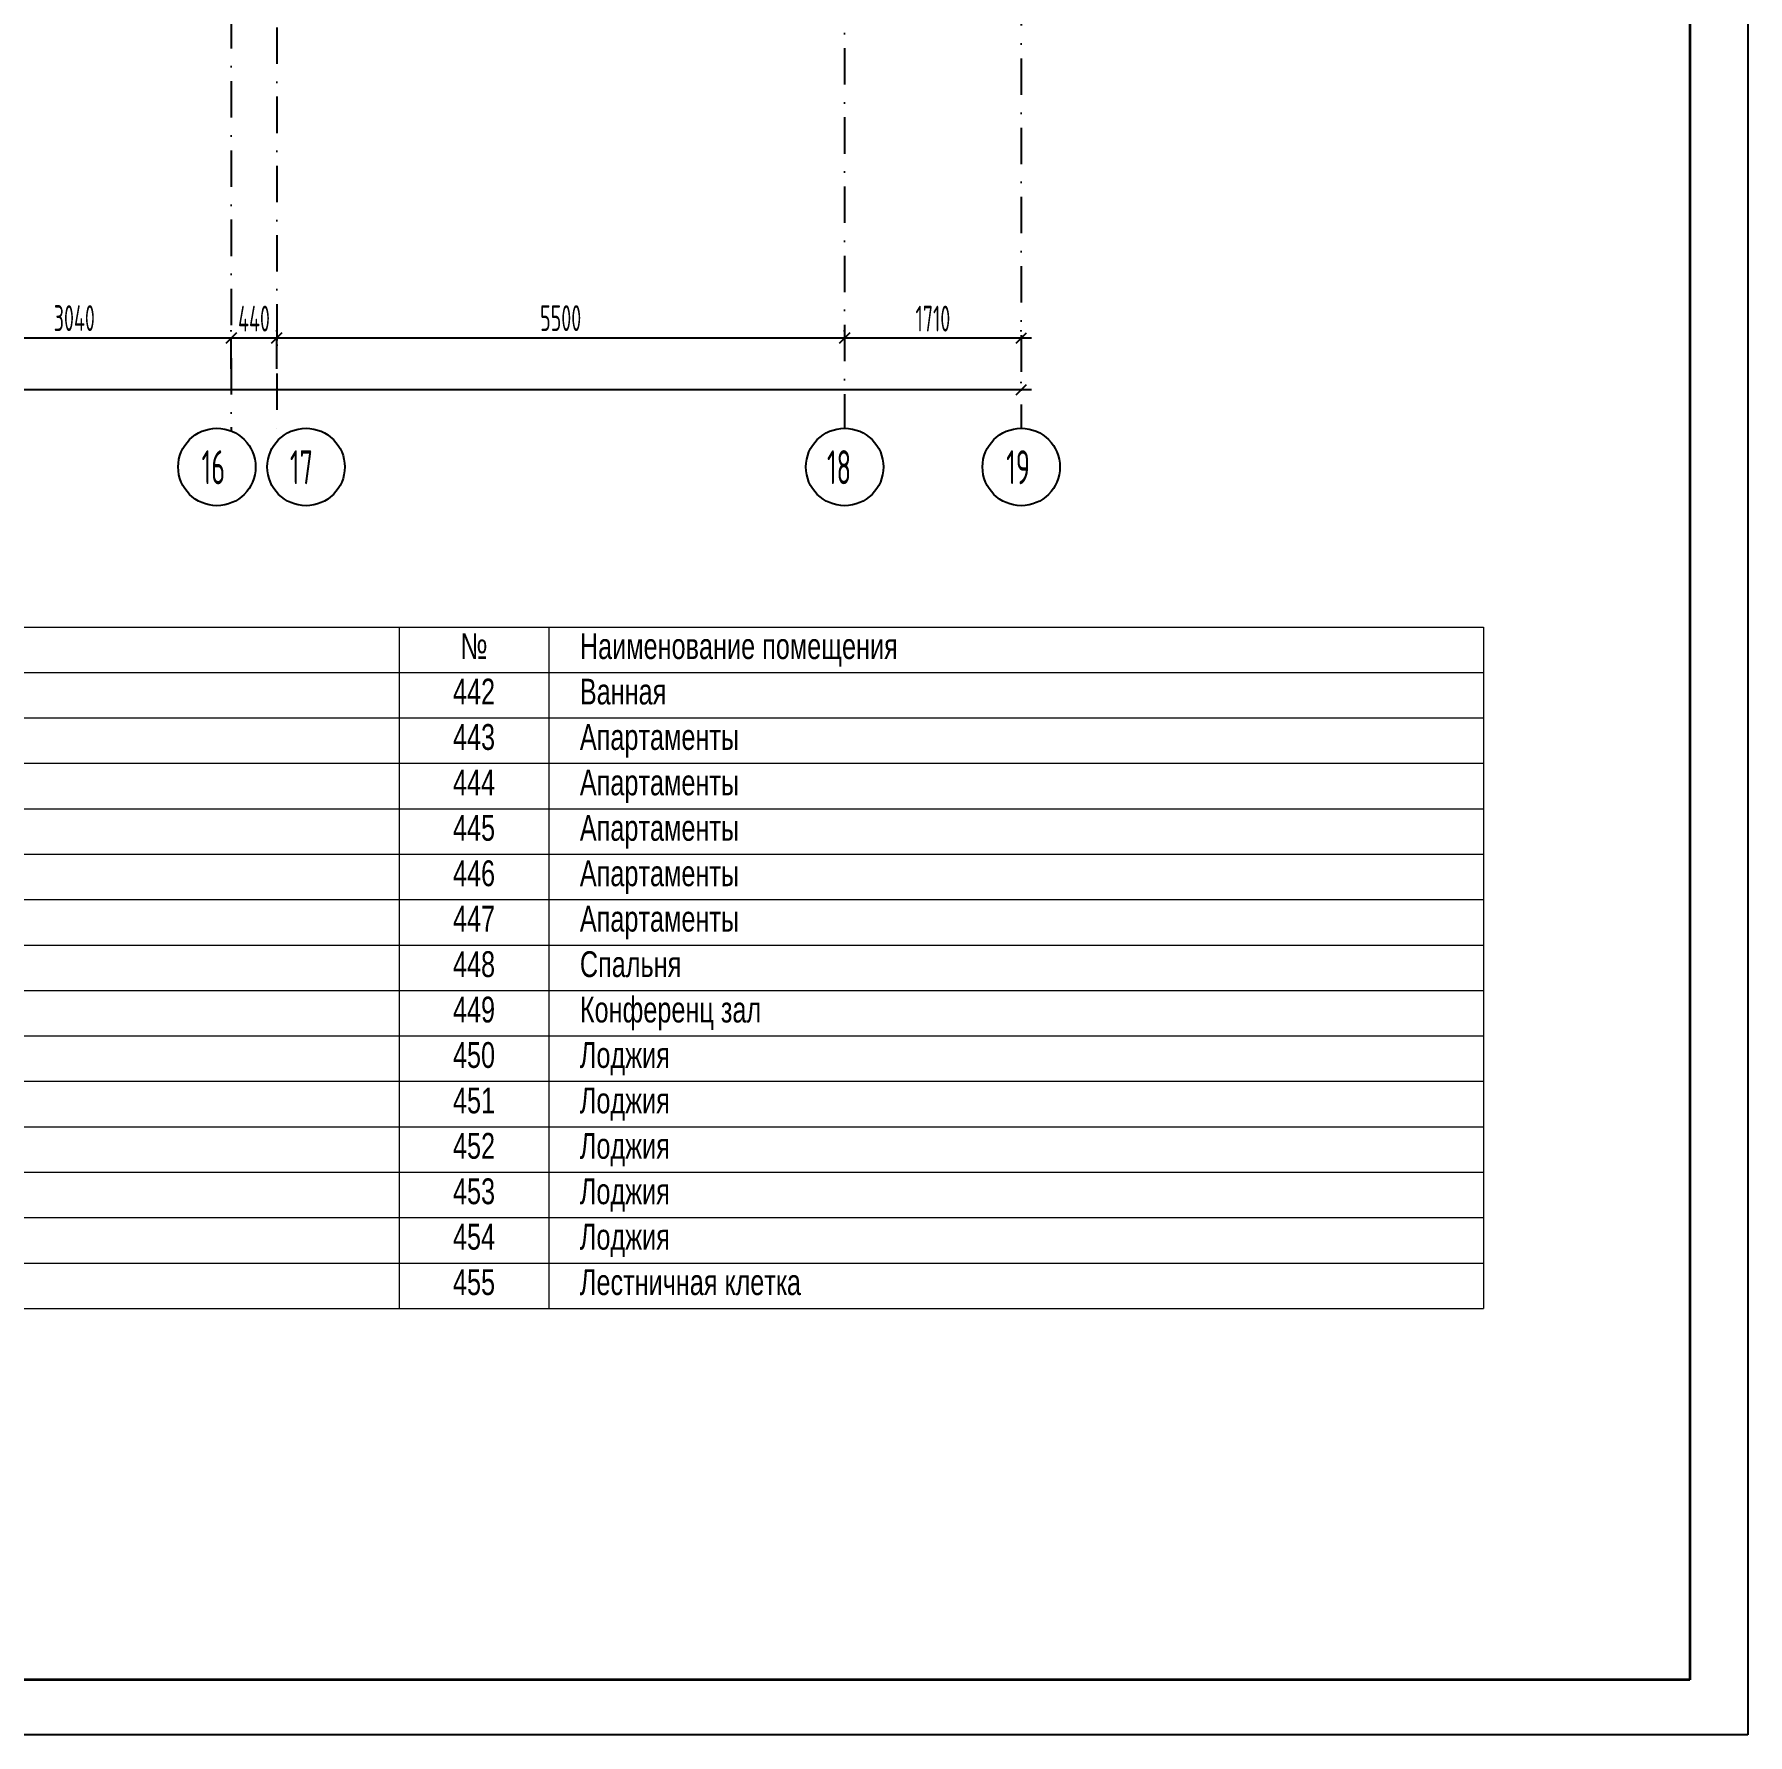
# Model space of a CAD drawing. Extents: x -1560602 to 321118, y -2308202 to -430103.
# Drawn here: x -1493034 to -1476440, y -2308202 to -2291733 of the extents above; entities that cross this region are included whole.
import ezdxf
from ezdxf.enums import TextEntityAlignment as Align

# ---------------------------------------------------------------- set-up
doc = ezdxf.new("R2010")
doc.units = 0
doc.header["$MEASUREMENT"] = 0
doc.header["$PDSIZE"] = -5
doc.linetypes.add('Dot & Dashed', pattern=[670.277762, 352.777767, -176.388884, 0, -141.111112])
doc.linetypes.add('Штрихпунктирная', pattern=[0.670278, 0.352778, -0.176389, 0, -0.141111])
doc.layers.get('0').update_dxf_attribs({"color": 255, "linetype": 'CONTINUOUS'})
doc.layers.get('Defpoints').update_dxf_attribs({"linetype": 'CONTINUOUS'})
doc.layers.add('Оси', color=253, linetype='Dot & Dashed')
doc.layers.add('РАЗМЕРЫ', color=255, linetype='CONTINUOUS')
doc.layers.add('Экспликация помещений', color=7, linetype='Continuous', lineweight=18)
doc.styles.add('2', font='arial.ttf', dxfattribs={"height": 2})
doc.styles.add('GOST 2.304', font='CS_Gost2304.shx', dxfattribs={"width": 0.7})
doc.styles.get("Standard").update_dxf_attribs({"font": 'spds.shx', "width": 0.7, "height": 250})
doc.styles.add('СГЕНЕРИР_СТИЛЬ_1', font='')
doc.styles.get('СГЕНЕРИР_СТИЛЬ_1').set_extended_font_data('GOST_type_A')
doc.dimstyles.new('SPDS', dxfattribs={"dimscale": 100, "dimtxt": 2.5, "dimasz": 1, "dimexe": 0.75, "dimexo": 0.625, "dimtad": 1, "dimdec": 0, "dimtxsty": 'GOST 2.304', "dimblk": 'OBLIQUE', "dimcen": 2.5, "dimdle": 1, "dimadec": 0, "dimazin": 2, "dimtfac": 0.75, "dimtdec": 0, "dimtmove": 0, "dimatfit": 0, "dimfxl": 1, "dimtolj": 1, "dimarcsym": 1})

# ---------------------------------------------------------------- blocks, each defined once
blk = doc.blocks.new('ARROWHEAD_6')
at = {"color": 0, "linetype": 'Continuous', "lineweight": 0}
for p, q in [((0, 0), (-1, 0)), ((-0.5, -0.5), (0.5, 0.5))]:
    blk.add_line(p, q, dxfattribs=at)
blk = doc.blocks.new('_Oblique')
at = {"color": 0, "linetype": 'ByBlock', "lineweight": -2}
blk.add_line((-0.5, -0.5), (0.5, 0.5), dxfattribs=at)
blk = doc.blocks.new('*D210')
at = {"layer": 'Defpoints', "color": 0, "transparency": 16777216}
for p in [(-1494166, -2294674), (-1491126, -2294674), (-1491126, -2294674)]:
    blk.add_point(p, dxfattribs=at)
at = {"layer": 'РАЗМЕРЫ', "color": 0, "lineweight": -2, "transparency": 16777216}
for p, q in [((-1494266, -2294674), (-1491026, -2294674)), ((-1491126, -2294612), (-1491126, -2294599)), ((-1494166, -2294737), (-1494166, -2294749))]:
    blk.add_line(p, q, dxfattribs=at)
at = {"layer": 'РАЗМЕРЫ', "color": 0, "lineweight": -2, "transparency": 16777216, "xscale": 100, "yscale": 100, "zscale": 100, "rotation": 180}
blk.add_blockref('_Oblique', (-1494166, -2294674), dxfattribs=at)
at = {"layer": 'РАЗМЕРЫ', "color": 0, "lineweight": -2, "transparency": 16777216, "xscale": 100, "yscale": 100, "zscale": 100}
blk.add_blockref('_Oblique', (-1491126, -2294674), dxfattribs=at)
at = {"layer": 'РАЗМЕРЫ', "color": 0, "transparency": 16777216, "insert": (-1492646, -2294482), "char_height": 250, "attachment_point": 5}
blk.add_mtext('\\A1;3040', dxfattribs=at)
blk = doc.blocks.new('*D211')
at = {"layer": 'Defpoints', "color": 0, "transparency": 16777216}
for p in [(-1491126, -2294676), (-1490686, -2294674), (-1490686, -2294674)]:
    blk.add_point(p, dxfattribs=at)
at = {"layer": 'РАЗМЕРЫ', "color": 0, "lineweight": -2, "transparency": 16777216}
for p, q in [((-1491226, -2294674), (-1490586, -2294674)), ((-1491126, -2294613), (-1491126, -2294599)), ((-1490686, -2294737), (-1490686, -2294749))]:
    blk.add_line(p, q, dxfattribs=at)
at = {"layer": 'РАЗМЕРЫ', "color": 0, "lineweight": -2, "transparency": 16777216, "xscale": 100, "yscale": 100, "zscale": 100, "rotation": 180}
blk.add_blockref('_Oblique', (-1491126, -2294674), dxfattribs=at)
at = {"layer": 'РАЗМЕРЫ', "color": 0, "lineweight": -2, "transparency": 16777216, "xscale": 100, "yscale": 100, "zscale": 100}
blk.add_blockref('_Oblique', (-1490686, -2294674), dxfattribs=at)
at = {"layer": 'РАЗМЕРЫ', "color": 0, "transparency": 16777216, "insert": (-1490906, -2294487), "char_height": 250, "attachment_point": 5}
blk.add_mtext('\\A1;440', dxfattribs=at)
blk = doc.blocks.new('*D212')
at = {"layer": 'Defpoints', "color": 0, "transparency": 16777216}
for p in [(-1490686, -2294674), (-1485186, -2294655), (-1485186, -2294674)]:
    blk.add_point(p, dxfattribs=at)
at = {"layer": 'РАЗМЕРЫ', "color": 0, "lineweight": -2, "transparency": 16777216}
for p, q in [((-1490786, -2294674), (-1485086, -2294674)), ((-1490686, -2294612), (-1490686, -2294599)), ((-1485186, -2294717), (-1485186, -2294749))]:
    blk.add_line(p, q, dxfattribs=at)
at = {"layer": 'РАЗМЕРЫ', "color": 0, "lineweight": -2, "transparency": 16777216, "xscale": 100, "yscale": 100, "zscale": 100, "rotation": 180}
blk.add_blockref('_Oblique', (-1490686, -2294674), dxfattribs=at)
at = {"layer": 'РАЗМЕРЫ', "color": 0, "lineweight": -2, "transparency": 16777216, "xscale": 100, "yscale": 100, "zscale": 100}
blk.add_blockref('_Oblique', (-1485186, -2294674), dxfattribs=at)
at = {"layer": 'РАЗМЕРЫ', "color": 0, "transparency": 16777216, "insert": (-1487936, -2294482), "char_height": 250, "attachment_point": 5}
blk.add_mtext('\\A1;5500', dxfattribs=at)
blk = doc.blocks.new('*D213')
at = {"layer": 'Defpoints', "color": 0, "transparency": 16777216}
for p in [(-1485186, -2294674), (-1483476, -2294674), (-1483476, -2294674)]:
    blk.add_point(p, dxfattribs=at)
at = {"layer": 'РАЗМЕРЫ', "color": 0, "lineweight": -2, "transparency": 16777216}
for p, q in [((-1485286, -2294674), (-1483376, -2294674)), ((-1485186, -2294612), (-1485186, -2294599)), ((-1483476, -2294612), (-1483476, -2294599))]:
    blk.add_line(p, q, dxfattribs=at)
at = {"layer": 'РАЗМЕРЫ', "color": 0, "lineweight": -2, "transparency": 16777216, "xscale": 100, "yscale": 100, "zscale": 100, "rotation": 180}
blk.add_blockref('_Oblique', (-1485186, -2294674), dxfattribs=at)
at = {"layer": 'РАЗМЕРЫ', "color": 0, "lineweight": -2, "transparency": 16777216, "xscale": 100, "yscale": 100, "zscale": 100}
blk.add_blockref('_Oblique', (-1483476, -2294674), dxfattribs=at)
at = {"layer": 'РАЗМЕРЫ', "color": 0, "transparency": 16777216, "insert": (-1484331, -2294487), "char_height": 250, "attachment_point": 5}
blk.add_mtext('\\A1;1710', dxfattribs=at)
blk = doc.blocks.new('*D214')
at = {"layer": 'Defpoints', "color": 0, "transparency": 16777216}
for p in [(-1551726, -2295174), (-1483476, -2295174), (-1483476, -2295174)]:
    blk.add_point(p, dxfattribs=at)
at = {"layer": 'РАЗМЕРЫ', "color": 0, "lineweight": -2, "transparency": 16777216}
for p, q in [((-1551826, -2295174), (-1483376, -2295174)), ((-1551726, -2295111), (-1551726, -2295099)), ((-1483476, -2295111), (-1483476, -2295099))]:
    blk.add_line(p, q, dxfattribs=at)
at = {"layer": 'РАЗМЕРЫ', "color": 0, "lineweight": -2, "transparency": 16777216, "xscale": 100, "yscale": 100, "zscale": 100, "rotation": 180}
blk.add_blockref('_Oblique', (-1551726, -2295174), dxfattribs=at)
at = {"layer": 'РАЗМЕРЫ', "color": 0, "lineweight": -2, "transparency": 16777216, "xscale": 100, "yscale": 100, "zscale": 100}
blk.add_blockref('_Oblique', (-1483476, -2295174), dxfattribs=at)
at = {"layer": 'РАЗМЕРЫ', "color": 0, "transparency": 16777216, "insert": (-1517601, -2294972), "char_height": 250, "attachment_point": 5}
blk.add_mtext('\\A1;68250', dxfattribs=at)

msp = doc.modelspace()

# ---------------------------------------------------------------- linework, layer by layer
at = {"color": 0, "lineweight": 35, "ltscale": 100}
for p, q in [((-1477001.6, -2235044.1), (-1477001.6, -2307671.1)), ((-1477001.6, -2307671.1), (-1558501.6, -2307671.1))]:
    msp.add_line(p, q, dxfattribs=at)
at = {"layer": 'Defpoints', "color": 0, "linetype": 'Continuous', "ltscale": 100}
for p, q in [((-1476440.2, -2234544.1), (-1476440.2, -2308202.4)), ((-1476440.2, -2308202.4), (-1560601.6, -2308202.4))]:
    msp.add_line(p, q, dxfattribs=at)
at = {"layer": 'Оси', "color": 0, "linetype": 'Штрихпунктирная', "lineweight": -3, "ltscale": 1000}
for p, q in [((-1491125.7, -2249953.9), (-1491125.7, -2295575.6)), ((-1485185.7, -2252313.9), (-1485185.7, -2295548.9)), ((-1483475.7, -2268503.9), (-1483475.7, -2295548.9)), ((-1490685.7, -2270213.9), (-1490685.7, -2295678.9))]:
    msp.add_line(p, q, dxfattribs=at)
at = {"layer": 'Оси', "color": 0, "linetype": 'Continuous'}
for p, q in [((-1494165.6, -2294674.4), (-1491125.9, -2294674.4)), ((-1491125.7, -2294973.8), (-1491125.7, -2294674.2)), ((-1491125.7, -2294973.8), (-1491125.7, -2294674.2)), ((-1491125.6, -2294674.4), (-1490685.9, -2294674.4)), ((-1490685.7, -2294973.8), (-1490685.7, -2294674.2)), ((-1490685.7, -2294973.8), (-1490685.7, -2294674.2)), ((-1490685.6, -2294674.4), (-1485185.9, -2294674.4)), ((-1485185.6, -2294674.4), (-1483475.9, -2294674.4)), ((-1551725.6, -2295173.9), (-1483475.9, -2295173.9))]:
    msp.add_line(p, q, dxfattribs=at)
at = {"layer": 'Оси', "color": 0, "linetype": 'Continuous', "ltscale": 100}
for centre in [(-1491264.8, -2295923.9), (-1490401.9, -2295923.9), (-1485185.7, -2295923.9), (-1483475.7, -2295923.9)]:
    msp.add_circle(centre, 375, dxfattribs=at)
at = {"layer": 'Экспликация помещений', "lineweight": 18}
for p, q in [((-1521000, -2297473.9), (-1479000, -2297473.9)), ((-1489500, -2297473.9), (-1489500, -2304073.9)), ((-1488050, -2297473.9), (-1488050, -2304073.9)), ((-1479000, -2297473.9), (-1479000, -2304073.9)), ((-1521000, -2297913.9), (-1479000, -2297913.9)), ((-1521000, -2298353.9), (-1479000, -2298353.9)), ((-1521000, -2298793.9), (-1479000, -2298793.9)), ((-1521000, -2299233.9), (-1479000, -2299233.9)), ((-1521000, -2299673.9), (-1479000, -2299673.9)), ((-1521000, -2300113.9), (-1479000, -2300113.9)), ((-1521000, -2300553.9), (-1479000, -2300553.9)), ((-1521000, -2300993.9), (-1479000, -2300993.9)), ((-1521000, -2301433.9), (-1479000, -2301433.9)), ((-1521000, -2301873.9), (-1479000, -2301873.9)), ((-1521000, -2302313.9), (-1479000, -2302313.9)), ((-1521000, -2302753.9), (-1479000, -2302753.9)), ((-1521000, -2303193.9), (-1479000, -2303193.9)), ((-1521000, -2303633.9), (-1479000, -2303633.9)), ((-1521000, -2304073.9), (-1479000, -2304073.9))]:
    msp.add_line(p, q, dxfattribs=at)

# ---------------------------------------------------------------- block references
at = {"layer": 'Оси', "color": 0, "xscale": 0.1425, "yscale": 0.1425, "zscale": 0.1425}
for p in [(-1491125.7, -2294674.4), (-1490685.7, -2294674.4), (-1485185.7, -2294674.4), (-1483475.7, -2294674.4), (-1483475.7, -2295173.9)]:
    msp.add_blockref('ARROWHEAD_6', p, dxfattribs=at)
at = {"layer": 'Оси', "color": 0, "xscale": 0.1425, "yscale": 0.1425, "zscale": 0.1425, "rotation": 180}
for p in [(-1491125.7, -2294674.4), (-1490685.7, -2294674.4), (-1485185.7, -2294674.4)]:
    msp.add_blockref('ARROWHEAD_6', p, dxfattribs=at)

# ---------------------------------------------------------------- texts
at = {"layer": 'Оси', "color": 0, "linetype": 'Continuous', "width": 0.7}
for s, p in [('16', (-1491413.1, -2296091.3)), ('17', (-1490557.7, -2296091.3)), ('18', (-1485356.6, -2296091.3)), ('19', (-1483621.5, -2296091.3))]:
    msp.add_text(s, height=330, dxfattribs=at).set_placement(p)
at = {"layer": 'Оси', "color": 0, "ltscale": 100, "char_height": 0.23, "attachment_point": 5, "style": 'СГЕНЕРИР_СТИЛЬ_1'}
for s, insert in [('\\A1;3040000', (-1492645.7, -2294674.2)), ('\\A1;440000', (-1490905.7, -2294674.2)), ('\\A1;5500000', (-1487935.7, -2294674.2)), ('\\A1;1710000', (-1484330.7, -2294674.2))]:
    msp.add_mtext(s, dxfattribs=dict(at, insert=insert))
at = {"layer": 'Экспликация помещений', "style": '2', "width": 0.7}
for s, p in [('№', (-1488775, -2297783.9)), ('442', (-1488775, -2298223.9)), ('443', (-1488775, -2298663.9)), ('444', (-1488775, -2299103.9)), ('445', (-1488775, -2299543.9)), ('446', (-1488775, -2299983.9)), ('447', (-1488775, -2300423.9)), ('448', (-1488775, -2300863.9)), ('449', (-1488775, -2301303.9)), ('450', (-1488775, -2301743.9)), ('451', (-1488775, -2302183.9)), ('452', (-1488775, -2302623.9)), ('453', (-1488775, -2303063.9)), ('454', (-1488775, -2303503.9)), ('455', (-1488775, -2303943.9))]:
    msp.add_text(s, height=250, dxfattribs=at).set_placement(p, align=Align.CENTER)
for s, p in [('Наименование помещения', (-1487750, -2297783.9)), ('Ванная', (-1487750, -2298223.9)), ('Апартаменты', (-1487750, -2298663.9)), ('Апартаменты', (-1487750, -2299103.9)), ('Апартаменты', (-1487750, -2299543.9)), ('Апартаменты', (-1487750, -2299983.9)), ('Апартаменты', (-1487750, -2300423.9)), ('Спальня', (-1487750, -2300863.9)), ('Конференц зал', (-1487750, -2301303.9)), ('Лоджия', (-1487750, -2301743.9)), ('Лоджия', (-1487750, -2302183.9)), ('Лоджия', (-1487750, -2302623.9)), ('Лоджия', (-1487750, -2303063.9)), ('Лоджия', (-1487750, -2303503.9)), ('Лестничная клетка', (-1487750, -2303943.9))]:
    msp.add_text(s, height=250, dxfattribs=at).set_placement(p)

# ---------------------------------------------------------------- dimensions: what is measured, and where the dimension line sits
at = {"layer": 'РАЗМЕРЫ', "color": 0}
for base, p1, p2, picture, middle in [((-1491125.7, -2294674.4), (-1494165.7, -2294674.2), (-1491125.7, -2294674.4), '*D210', (-1492645.7, -2294481.7)), ((-1485185.7, -2294674.4), (-1490685.7, -2294674.4), (-1485185.7, -2294654.5), '*D212', (-1487935.7, -2294481.7)), ((-1483475.7, -2294674.4), (-1485185.7, -2294674.4), (-1483475.7, -2294674.4), '*D213', (-1484330.7, -2294486.9)), ((-1483475.9, -2295173.9), (-1551725.7, -2295173.9), (-1483475.9, -2295173.9), '*D214', (-1517600.8, -2294971.5))]:
    dim = msp.add_linear_dim(base=base, p1=p1, p2=p2, dimstyle='SPDS', override={"dimscale": 100, "dimlfac": 1, "dimtxsty": 'STANDARD', "dimtolj": 1}, dxfattribs=at)
    dim.commit()
    dim.dimension.update_dxf_attribs({"geometry": picture, "text_midpoint": middle})
dim = msp.add_linear_dim(base=(-1490685.7, -2294674.4), p1=(-1491125.7, -2294675.8), p2=(-1490685.7, -2294674.4), dimstyle='SPDS', override={"dimscale": 100, "dimlfac": 1, "dimtxsty": 'STANDARD', "dimtolj": 1}, dxfattribs=at)
dim.commit()
dim.dimension.update_dxf_attribs({"geometry": '*D211', "text_midpoint": (-1490905.7, -2294674.4), "dimtype": 160})

doc.saveas('drawing.dxf')
